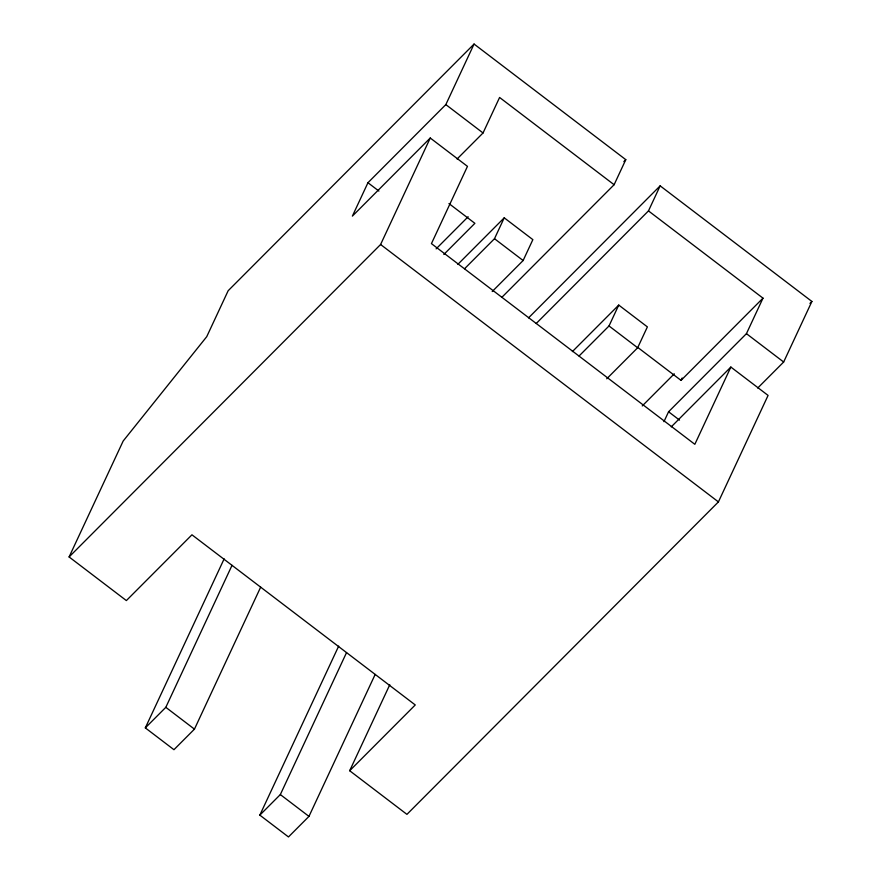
<?xml version="1.0" encoding="UTF-8"?>
<svg xmlns="http://www.w3.org/2000/svg" width="881" height="881" viewBox="0 0 881 881"><rect width="100%" height="100%" fill="white"/><g stroke="black" fill="none" stroke-linecap="round" stroke-linejoin="round"><path stroke-width="1.32" d="M671.256 426.856L730.856 367.058L768.078 395.415L718.422 501.906L406.934 814.363L349.68 770.732L415.259 704.954L191.948 534.8L126.368 600.578L69.103 556.946L123.175 441.018L206.738 336.663L228.157 290.73L474.066 44.05L625.796 159.67L614.112 184.724L501.862 297.326M474.066 44.05L445.83 104.597L367.95 182.719L352.378 216.12L430.247 138.009L467.47 166.366L431.437 243.619L694.834 444.31L730.856 367.058M260.655 587.153L194.448 729.138L173.953 749.698L145.321 727.882L224.148 558.851M69.103 556.946L380.592 244.5L430.247 138.009M145.321 727.882L165.815 707.322L232.022 565.338M457.085 158.998L483.041 132.965L499.593 97.461L614.112 184.724M464.551 268.749L494.494 238.707L504.229 217.827L532.862 239.643L523.127 260.523L492.215 291.534M375.174 674.417L308.967 816.39L288.472 836.95L259.84 815.134L338.667 646.114M259.84 815.134L280.334 794.574L346.541 652.601M349.68 770.732L389.787 684.713M536.221 323.503L648.471 210.9L660.155 185.847L811.897 301.456L783.661 362.014L757.704 388.047M579.07 356.001L609.013 325.959L618.748 305.079L647.381 326.895L637.646 347.775L606.734 378.786M637.8 347.455L681.024 380.383L682.136 377.993M663.955 421.669L668.569 411.768L746.438 333.657L762.99 298.152L648.471 210.9M436.128 248.86L468.141 216.748M443.826 254.477L474.881 223.322L448.958 203.566M457.856 264.344L504.229 217.827M623.858 161.608L625.796 159.67M528.545 317.865L660.155 185.847M572.375 351.596L618.748 305.079M642.26 405.932L674.273 373.819M681.024 380.383L762.99 298.152M809.958 303.405L811.897 301.456M445.83 104.597L483.041 132.965M746.438 333.657L783.661 362.014M494.494 238.707L523.127 260.523M609.013 325.959L637.646 347.775M367.95 182.719L378.896 191.056M668.569 411.768L679.515 420.105M380.592 244.5L718.422 501.906M165.815 707.322L194.448 729.138M280.334 794.574L308.967 816.39"/></g></svg>
